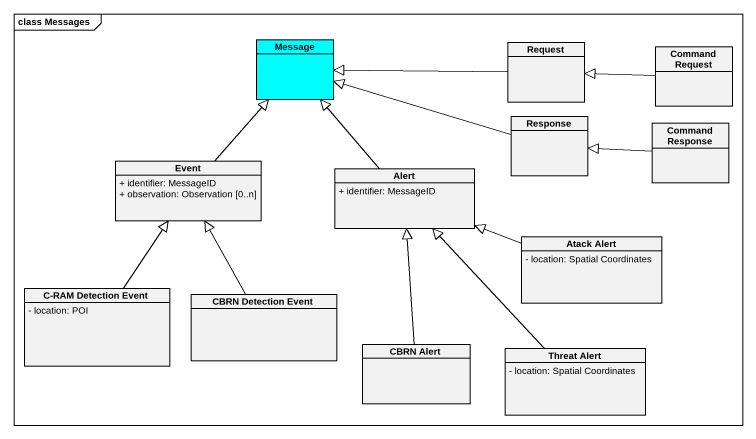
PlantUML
@startuml
mainframe class Messages
hide circle
hide empty members
skinparam classAttributeIconSize 0
class Message #00FFFF
class Request
class "Command Request" as Command_Request
class Response
class "Command Response" as Command_Response
class Event {
  + identifier: MessageID
  + observation: Observation [0..n]
}
class Alert {
  + identifier: MessageID
}
class "Atack Alert" as Atack_Alert {
  - location: Spatial Coordinates
}
class "C-RAM Detection Event" as C_RAM_Detection_Event {
  - location: POI
}
class "CBRN Detection Event" as CBRN_Detection_Event
class "CBRN Alert" as CBRN_Alert
class "Threat Alert" as Threat_Alert {
  - location: Spatial Coordinates
}
Request -left-|> Message
Command_Request -left-|> Request
Response -left-|> Message
Command_Response -left-|> Response
Event -up-|> Message
Alert -up-|> Message
Atack_Alert -left-|> Alert
C_RAM_Detection_Event -up-|> Event
CBRN_Detection_Event -up-|> Event
CBRN_Alert -up-|> Alert
Threat_Alert -up-|> Alert
@enduml
